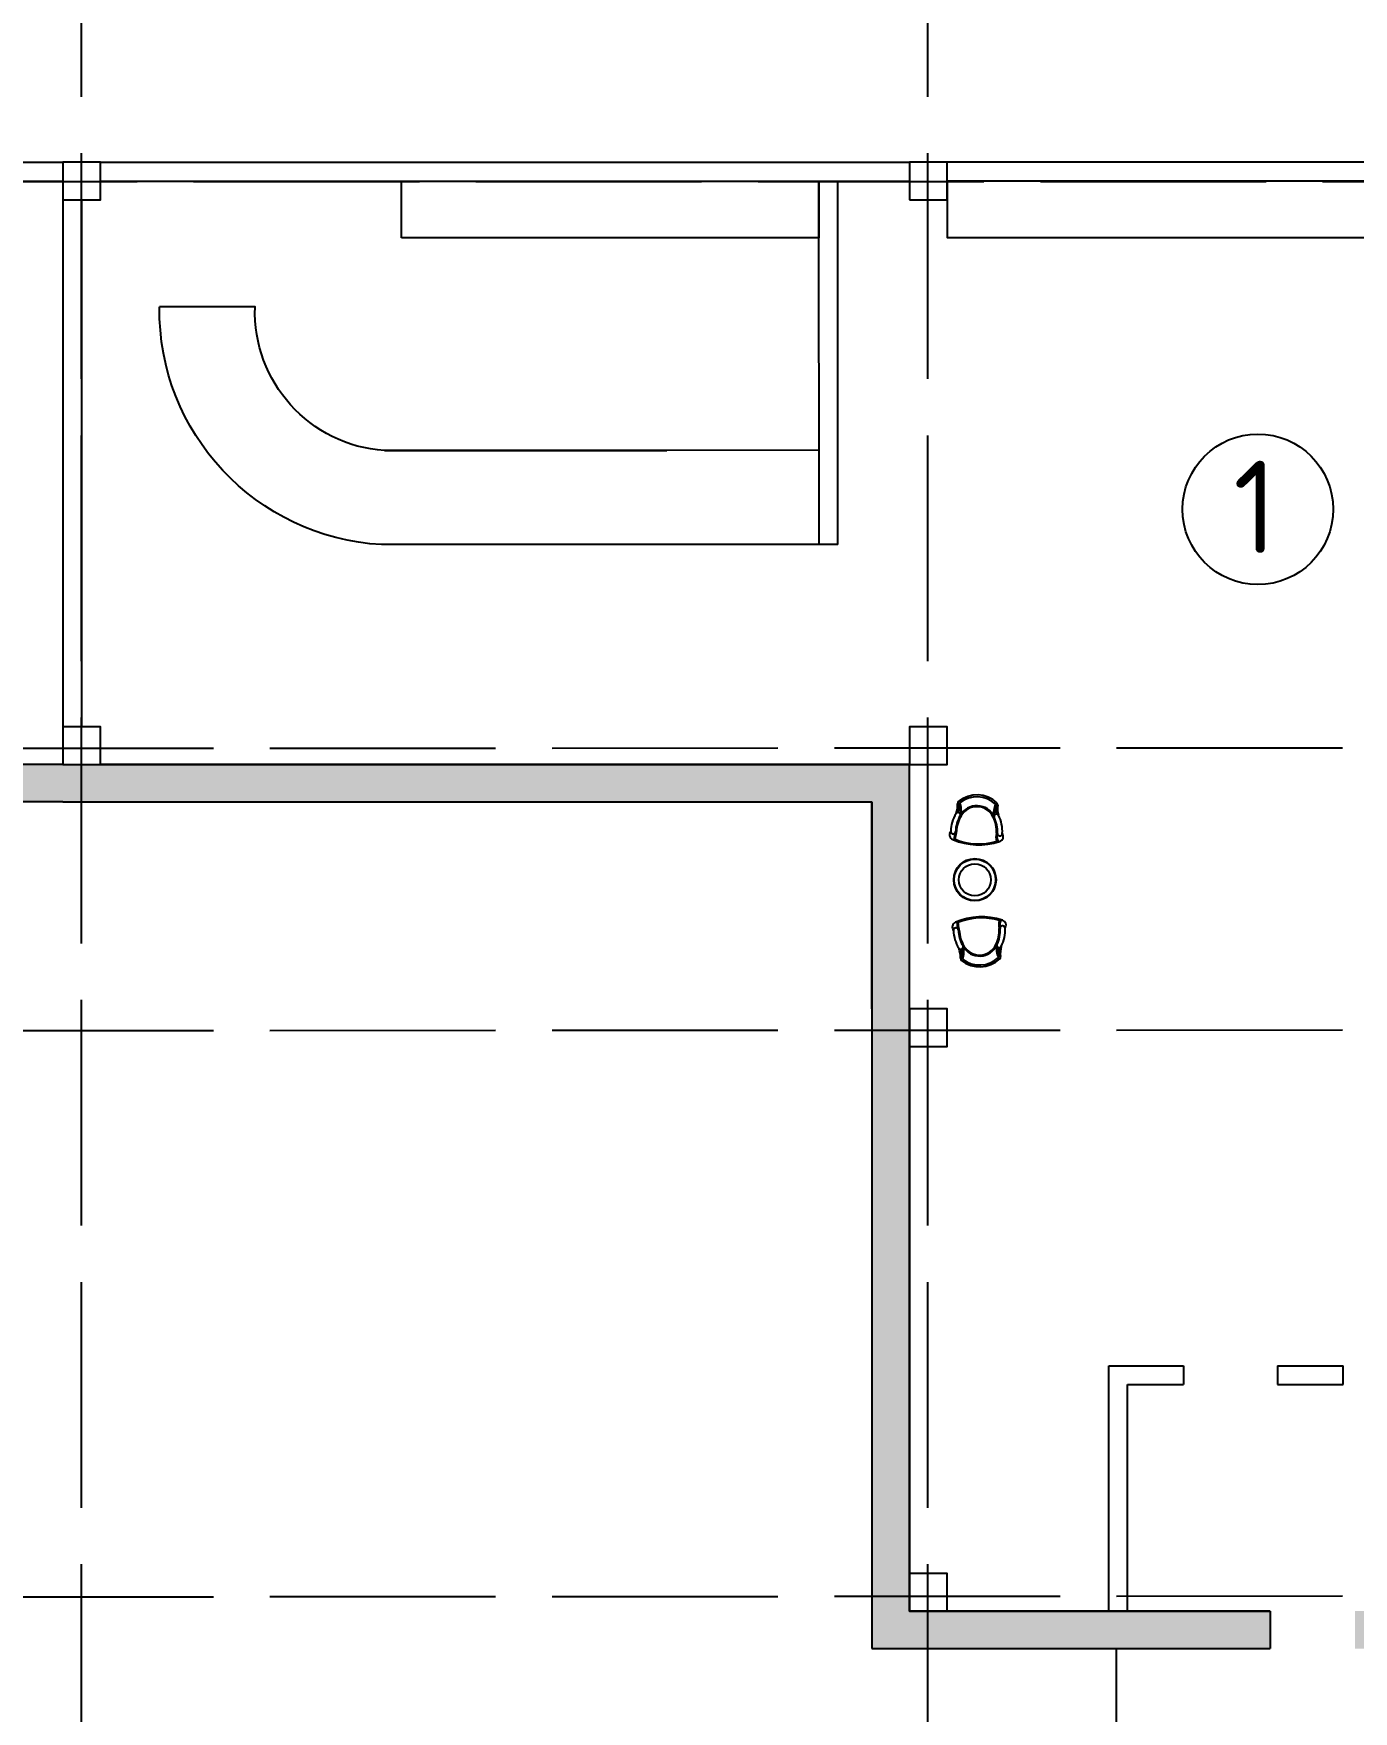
# Model space of a CAD drawing. Header units: millimetres. Extents: x -1544140 to 7445918, y -1294905 to 2019878.
# Drawn here: x 483281 to 497308, y 174240 to 192075 of the extents above; entities that cross this region are included whole.
import ezdxf

# ---------------------------------------------------------------- set-up
doc = ezdxf.new("R2010")
doc.units = ezdxf.units.MM
doc.header["$MEASUREMENT"] = 0
doc.linetypes.add('ACAD_ISO02W100', pattern=[15, 12, -3])
doc.layers.add('freecads.com', color=7, linetype='Continuous')
doc.layers.add('Plan 2', color=7, linetype='Continuous')
doc.styles.add('gost', font='GOST Common.ttf')

msp = doc.modelspace()

# ---------------------------------------------------------------- hatches: boundary and pattern name
at = {"true_color": 0x636466, "transparency": 33554687}
h = msp.add_hatch(color=251, dxfattribs=at)
h.dxf.hatch_style = 1
h.paths.add_polyline_path([(492591.3, 229462.4), (492191.3, 229462.1), (492191.3, 217507.1), (492591.3, 217507.1)])
h.paths.add_polyline_path([(492591.3, 217507.1), (492191.3, 217507.1), (492191.3, 207907.1), (492786.5, 207907.1), (492786.6, 208307.1), (492591.3, 208307.1)])
h.paths.add_polyline_path([(498591.3, 208307.1), (492991.3, 208307.1), (492786.6, 208307.1), (492786.5, 207907.1), (492991.3, 207907.1), (498191.3, 207907.1), (498191.3, 197107.1), (492785.7, 197107.1), (492785.6, 196707.1), (498591.3, 196707.1)])
h.paths.add_polyline_path([(492785.7, 197107.1), (483791.3, 197107.1), (483791.3, 196707.1), (492785.6, 196707.1)])
h.paths.add_polyline_path([(474791.3, 197107.1), (468762.6, 197107.1), (468762.4, 196707.1), (474791.3, 196707.1), (474791.3, 196707.8)])
h.paths.add_polyline_path([(483791.3, 197107.1), (474791.3, 197107.1), (474791.3, 196707.1), (483791.3, 196707.1)])
h.paths.add_polyline_path([(468591.3, 196507.1), (468191.3, 196507.1), (468191.3, 190502.8), (468591.3, 190502.8), (468591.3, 190707.1)])
h.paths.add_polyline_path([(468762.6, 197107.1), (468191.3, 197107.1), (468191.3, 196507.1), (468591.3, 196507.1), (468591.3, 196707.1), (468762.4, 196707.1)])
h.paths.add_polyline_path([(468591.3, 190502.8), (468191.3, 190502.8), (468191.3, 189890.1), (468191.3, 184472.6), (468591.3, 184472.7)])
h.paths.add_polyline_path([(474791.3, 184307.1), (468757.2, 184307.1), (468757, 183907.1), (474791.3, 183907.1)])
h.paths.add_polyline_path([(468757.2, 184307.1), (468591.3, 184307.1), (468591.3, 184472.7), (468191.3, 184472.6), (468191.3, 183907.1), (468757, 183907.1)])
h.paths.add_polyline_path([(483791.3, 184307.1), (483591.3, 184307.1), (483591.3, 184307.1), (474791.3, 184307.1), (474791.3, 183907.1), (483591.3, 183907.1), (483791.3, 183907.1)])
h.paths.add_polyline_path([(492591.3, 184307.1), (483991.3, 184307.1), (483791.3, 184307.1), (483791.3, 183907.1), (492191.3, 183907.1), (492191.3, 181481.5), (492591.3, 181481.7)])
h.paths.add_polyline_path([(492591.3, 181481.7), (492191.3, 181481.5), (492191.3, 175463.7), (492591.3, 175463.9)])
h.paths.add_polyline_path([(498791.3, 175307.1), (497323.1, 175307.1), (497323.1, 174907.1), (498791.3, 174907.1)])
h.paths.add_polyline_path([(496423.1, 175307.1), (492783.9, 175307.1), (492783.8, 174907.1), (496423.1, 174907.1)])
h.paths.add_polyline_path([(492591.3, 175463.9), (492191.3, 175463.7), (492191.3, 174907.1), (492783.8, 174907.1), (492783.9, 175307.1), (492591.3, 175307.1)])
h.paths.add_polyline_path([(502391.3, 175470), (501991.3, 175469.8), (501991.3, 175307.1), (501791.3, 175307.1), (501791.3, 174907.1), (502391.3, 174907.1)])
h.paths.add_polyline_path([(501791.3, 175307.1), (498791.3, 175307.1), (498791.3, 174907.1), (501791.3, 174907.1)])
h.paths.add_polyline_path([(502391.3, 181485.3), (501991.3, 181485.1), (501991.3, 175469.8), (502391.3, 175470)])
h.paths.add_polyline_path([(502391.3, 183907.1), (507791.3, 183907.1), (507791.3, 184307.1), (501991.3, 184307.1), (501991.3, 181485.1), (502391.3, 181485.3)])
h.paths.add_polyline_path([(513791.5, 184296.3), (513791.5, 184307.1), (507791.3, 184307.1), (507791.3, 183907.1), (513790.9, 183907.1)])
h.paths.add_polyline_path([(517968.9, 184307.1), (513791.6, 184307.1), (513790.9, 183907.1), (517968.9, 183907.1)])
h.paths.add_polyline_path([(519750.9, 184307.1), (519607.5, 184307.1), (518968.9, 184307.1), (518968.9, 183907.1), (519750.7, 183907.1)])
h.paths.add_polyline_path([(519968.9, 184307.1), (519750.9, 184307.1), (519750.7, 183907.1), (519968.9, 183907.1)])

# ---------------------------------------------------------------- linework, layer by layer
at = {"color": 9, "linetype": 'ACAD_ISO02W100', "ltscale": 200, "true_color": 0xc4c4c5}
for p, q in [((492781.5, 146403.5), (492791.3, 265707.1)), ((483791.3, 146403.5), (483791.3, 265507.1)), ((481981.2, 190503.4), (525791.3, 190505.5)), ((452791.3, 184466.9), (561791.3, 184507.1)), ((452791.3, 181467), (561791.3, 181507.1)), ((452791.7, 175439.1), (561791.3, 175507.1))]:
    msp.add_line(p, q, dxfattribs=at)
for p, q in [((481981.2, 190707.2), (483591.3, 190707.1)), ((483991.3, 190707.1), (492591.3, 190707.1)), ((507591.3, 190707.1), (492991.3, 190707.1)), ((481981.2, 190507.1), (483591.3, 190507.1)), ((483991.3, 190507.1), (492591.3, 190507.1)), ((487191.9, 189903.9), (487191.9, 190503.7)), ((491629.5, 186645.6), (491626.9, 190503.9)), ((491626.9, 190503.9), (491626.9, 189903.9)), ((491829.5, 186645.7), (491826.9, 190504)), ((507591.3, 190507.1), (492991.3, 190507.1)), ((483591.3, 190307.1), (483591.3, 184707.1)), ((483791.3, 190307.1), (483791.3, 184707.1)), ((491626.9, 189903.9), (487191.9, 189903.9)), ((487009.5, 187642.5), (490009.5, 187642.5)), ((483991.3, 184307.1), (492591.3, 184307.1)), ((483591.3, 183907.1), (492191.3, 183907.1)), ((483791.3, 183907.1), (492191.3, 183907.1)), ((492191.3, 183907.1), (492191.3, 174907.1)), ((492191.3, 181707.1), (492191.3, 174907.1)), ((492591.3, 181307.1), (492591.3, 175707.1)), ((494707.2, 175307.1), (494707.2, 177913.6)), ((494707.2, 177913.6), (495502.9, 177913.6)), ((495502.9, 177913.6), (495502.9, 177713.6)), ((496502.9, 177913.6), (497198.3, 177913.6)), ((496502.9, 177913.6), (496502.9, 177713.6)), ((497198.3, 177713.6), (497198.3, 177913.6)), ((494907.2, 175307.1), (494907.2, 177713.6)), ((494907.2, 177713.6), (495502.9, 177713.6)), ((496502.9, 177713.6), (497198.3, 177713.6)), ((492991.3, 175307.1), (496423.1, 175307.1)), ((496423.1, 175307.1), (496423.1, 174907.1)), ((492191.3, 174907.1), (496423.1, 174907.1)), ((492191.3, 174907.1), (496423.1, 174907.1)), ((494787.8, 174907.1), (494787.8, 172364.7))]:
    msp.add_line(p, q)
for points in [[(483591.3, 183907.1), (468191.3, 183907.1), (468191.3, 197107.1), (498191.3, 197107.1), (498191.3, 207907.1), (492991.3, 207907.1), (492191.3, 207907.1), (492191.3, 266107.1), (514391.3, 266107.1), (514391.4, 230107.1), (562391.3, 230107.1), (562391.3, 207907.1), (538391.3, 207907.1), (538391.3, 197107.1), (544391.3, 197107.1), (544391.3, 162907.1), (531191.3, 162907.1), (531191.3, 183907.1), (520968.9, 183907.1)], [(483591.3, 184307.1), (468591.3, 184307.1), (468591.3, 196707.1), (498591.3, 196707.1), (498591.3, 208307.1), (492991.3, 208307.1), (492591.3, 208307.1), (492591.3, 265707.1), (513991.3, 265707.1), (513991.4, 229507.1), (513991.4, 229707.1), (561991.3, 229707.1), (561991.3, 208307.1), (537991.3, 208307.1), (537991.3, 196707.1), (543991.3, 196707.1), (543991.3, 163307.1), (531591.3, 163307.1), (531591.3, 184307.1), (520875.7, 184307.1)], [(491626.9, 190503.9), (491626.9, 190153.9)], [(492991.3, 190507.1), (492991.3, 189907.1), (498027.7, 189907.1), (498027.7, 190504.2)], [(496423.1, 175307.1), (492591.3, 175307.1), (492591.3, 184307.1), (483991.3, 184307.1), (483991.3, 184707.1), (483791.3, 184707.1)], [(492591.3, 181707.1), (492591.3, 184307.1)], [(492191.3, 181707.1), (492191.3, 183907.1)]]:
    msp.add_lwpolyline(points)
for points in [[(483591.3, 190307.1), (483991.3, 190307.1), (483991.3, 190707.1), (483591.3, 190707.1)], [(492591.3, 190307.1), (492991.3, 190307.1), (492991.3, 190707.1), (492591.3, 190707.1)], [(483591.3, 184307.1), (483991.3, 184307.1), (483991.3, 184707.1), (483591.3, 184707.1)], [(492591.3, 184307.1), (492991.3, 184307.1), (492991.3, 184707.1), (492591.3, 184707.1)], [(492591.3, 181307.1), (492991.3, 181307.1), (492991.3, 181707.1), (492591.3, 181707.1)], [(492591.3, 175307.1), (492991.3, 175307.1), (492991.3, 175707.1), (492591.3, 175707.1)]]:
    msp.add_lwpolyline(points, close=True)
for points in [[(491829.5, 186645.7), (486979.9, 186642.4, -0.4017244), (484619, 189169.5)], [(491628.8, 187645.6), (487009.5, 187642.5, -0.4046785), (485634.4, 189169.5), (484619, 189169.5)]]:
    msp.add_lwpolyline(points, format="xyb")
at = {"layer": 'freecads.com', "ltscale": 0.4}
for radius in [225, 225, 220, 220, 170, 170]:
    msp.add_circle((493284.6, 183079.9), radius, dxfattribs=at)
at = {"layer": 'freecads.com'}
for centre, radius, start, end in [((492851.7, 183876.4), 250.1, 338.42517, 2.90634), ((492851.7, 183876.4), 250.1, 338.42517, 2.90634), ((493131.1, 183890.5), 29.7, 128.82295, 182.90634), ((493131.1, 183890.5), 29.7, 128.82295, 182.90634), ((492851.7, 183876.4), 269.8, 342.28169, 2.90634), ((492851.7, 183876.4), 269.8, 342.28169, 2.90634), ((493306.1, 183673), 308.9, 46.49529, 128.82295), ((493306.1, 183673), 308.9, 46.49529, 128.82295), ((493131.1, 183890.5), 9.89, 128.82295, 182.90634), ((493131.1, 183890.5), 9.89, 128.82295, 182.90634), ((492888.3, 183809.7), 246.5, 349.60339, 19.08815), ((492888.3, 183809.7), 246.5, 349.60339, 19.08815), ((493306.1, 183673), 289.1, 46.49529, 128.82295), ((493306.1, 183673), 289.1, 46.49529, 128.82295), ((492935.2, 183823.5), 204, 343.41072, 21.58519), ((492935.2, 183823.5), 204, 343.41072, 21.58519), ((493498.3, 183875.5), 29.7, 352.25272, 46.49529), ((493498.3, 183875.5), 29.7, 352.25272, 46.49529), ((493408.2, 183584.9), 380.4, 148.37493, 178.48829), ((493408.2, 183584.9), 380.4, 148.37493, 178.48829), ((493438.1, 183581.1), 358.4, 149.06448, 178.20375), ((493438.1, 183581.1), 358.4, 149.06448, 178.20375), ((493438.1, 183581.1), 358.4, 149.06448, 178.20375), ((493438.1, 183581.1), 358.4, 149.06448, 178.20375), ((493438.1, 183581.1), 358.4, 149.06448, 178.20375), ((493438.1, 183581.1), 358.4, 149.06448, 178.20375), ((493104.9, 183768.5), 26, 352.87692, 142.31772), ((493104.9, 183768.5), 26, 352.87692, 142.31772), ((493438.1, 183581.1), 348.5, 149.04466, 178.21929), ((493438.1, 183581.1), 348.5, 149.04466, 178.21929), ((493305.6, 183666.1), 201.1, 24.76887, 150.45347), ((493305.6, 183666.1), 201.1, 24.76887, 150.45347), ((493305.6, 183666.1), 201.1, 24.76887, 150.45347), ((493305.6, 183666.1), 201.1, 24.76887, 150.45347), ((493305.6, 183666.1), 191.2, 24.73314, 150.48919), ((493305.6, 183666.1), 191.2, 24.73314, 150.48919), ((493166.6, 183592.4), 348.5, 357.23757, 26.17768), ((493166.6, 183592.4), 348.5, 357.23757, 26.17768), ((493687.9, 183792.1), 204, 153.63715, 191.81162), ((493687.9, 183792.1), 204, 153.63715, 191.81162), ((493733.5, 183774.5), 246.5, 156.13419, 185.61895), ((493733.5, 183774.5), 246.5, 156.13419, 185.61895), ((493514.2, 183751.4), 26, 32.90461, 182.34541), ((493514.2, 183751.4), 26, 32.90461, 182.34541), ((493166.6, 183592.4), 358.4, 357.01859, 26.15786), ((493166.6, 183592.4), 358.4, 357.01859, 26.15786), ((493166.6, 183592.4), 358.4, 357.01859, 26.15786), ((493166.6, 183592.4), 358.4, 357.01859, 26.15786), ((493166.6, 183592.4), 358.4, 357.01859, 26.15786), ((493166.6, 183592.4), 358.4, 357.01859, 26.15786), ((493498.3, 183875.5), 9.89, 352.25272, 46.49529), ((493498.3, 183875.5), 9.89, 352.25272, 46.49529), ((493775.5, 183837.8), 269.8, 172.25272, 192.94064), ((493775.5, 183837.8), 269.8, 172.25272, 192.94064), ((493775.5, 183837.8), 250.1, 172.25272, 196.79716), ((493775.5, 183837.8), 250.1, 172.25272, 196.79716), ((493196.7, 183593.8), 380.4, 356.73405, 26.84741), ((493196.7, 183593.8), 380.4, 356.73405, 26.84741), ((493069.9, 183559), 55.3, 139.47392, 247.83361), ((493069.9, 183559), 55.3, 139.47392, 247.83361), ((493053.9, 183593.6), 26, 177.09301, 279.99607), ((493053.9, 183593.6), 26, 177.09301, 177.20862), ((493053.9, 183593.6), 26, 177.09301, 279.99607), ((493053.9, 183593.6), 26, 177.09301, 177.20862), ((493053.9, 183593.6), 26, 177.20862, 357.00388), ((493053.9, 183593.6), 26, 177.20862, 357.00388), ((493634, 183444.6), 573.5, 165.07608, 173.95356), ((493634, 183444.6), 573.5, 165.07608, 173.95356), ((493634, 183444.6), 573.5, 166.10562, 173.95356), ((493634, 183444.6), 573.5, 166.10562, 173.95356), ((493634, 183444.6), 563.6, 166.2017, 173.21131), ((493634, 183444.6), 563.6, 166.2017, 173.21131), ((493053.9, 183593.6), 26, 334.17782, 357.00388), ((493053.9, 183593.6), 26, 334.17782, 357.00388), ((493053.9, 183593.6), 35.9, 335.96369, 357.18345), ((493053.9, 183593.6), 35.9, 335.96369, 357.18345), ((493625.8, 183539.3), 117, 161.91272, 204.2572), ((493625.8, 183539.3), 117, 161.91272, 204.2572), ((493625.8, 183539.3), 107.1, 161.22126, 210.19377), ((493625.8, 183539.3), 107.1, 161.22126, 210.19377), ((493625.8, 183539.3), 107.1, 161.22126, 210.19377), ((493625.8, 183539.3), 107.1, 161.22126, 210.19377), ((493550.5, 183572.9), 26, 178.21846, 358.12932), ((493550.5, 183572.9), 26, 178.21846, 358.12932), ((493550.5, 183572.9), 26, 255.22627, 358.12932), ((493550.5, 183572.9), 26, 255.22627, 358.12932), ((493531.6, 183539.8), 55.3, 287.38873, 35.74842), ((493531.6, 183539.8), 55.3, 287.38873, 35.74842), ((493325.8, 184150.5), 699.7, 246.69763, 288.5247), ((493325.8, 184150.5), 699.7, 246.69763, 288.5247), ((493324, 184106.7), 655.5, 246.6073, 288.61503), ((493324, 184106.7), 655.5, 246.6073, 288.61503), ((493324, 184106.7), 655.5, 246.6073, 288.61503), ((493324, 184106.7), 655.5, 246.6073, 288.61503), ((493324, 184106.7), 645.6, 247.25591, 287.59422), ((493324, 184106.7), 645.6, 247.25591, 287.59422), ((493356.2, 181986), 699.7, 71.59175, 113.41882), ((493356.2, 181986), 699.7, 71.59175, 113.41882), ((493354.3, 182029.9), 655.5, 71.50142, 113.50914), ((493354.3, 182029.9), 655.5, 71.50142, 113.50914), ((493354.3, 182029.9), 655.5, 71.50142, 113.50914), ((493354.3, 182029.9), 655.5, 71.50142, 113.50914), ((493354.3, 182029.9), 645.6, 72.52222, 112.86054), ((493354.3, 182029.9), 645.6, 72.52222, 112.86054), ((493655, 182597.9), 117, 155.85925, 198.20373), ((493655, 182597.9), 117, 155.85925, 198.20373), ((493655, 182597.9), 107.1, 149.92268, 198.89519), ((493655, 182597.9), 107.1, 149.92268, 198.89519), ((493655, 182597.9), 107.1, 149.92268, 198.89519), ((493655, 182597.9), 107.1, 149.92268, 198.89519), ((493560.8, 182597.2), 55.3, 324.36803, 72.72772), ((493560.8, 182597.2), 55.3, 324.36803, 72.72772), ((493099.1, 182577), 55.3, 112.28284, 220.64253), ((493099.1, 182577), 55.3, 112.28284, 220.64253), ((493083.2, 182542.3), 26, 80.12038, 183.02344), ((493083.2, 182542.3), 26, 3.11257, 182.90783), ((493083.2, 182542.3), 26, 80.12038, 183.02344), ((493083.2, 182542.3), 26, 3.11257, 182.90783), ((493083.2, 182542.3), 26, 182.90783, 183.02344), ((493437.5, 182551.8), 380.4, 181.62816, 211.74152), ((493083.2, 182542.3), 26, 182.90783, 183.02344), ((493437.5, 182551.8), 380.4, 181.62816, 211.74152), ((493663, 182692.6), 573.5, 186.16289, 195.04037), ((493663, 182692.6), 573.5, 186.16289, 194.01083), ((493663, 182692.6), 573.5, 186.16289, 195.04037), ((493663, 182692.6), 573.5, 186.16289, 194.01083), ((493663, 182692.6), 563.6, 186.90514, 193.91475), ((493663, 182692.6), 563.6, 186.90514, 193.91475), ((493083.2, 182542.3), 26, 3.11257, 25.93863), ((493083.2, 182542.3), 26, 3.11257, 25.93863), ((493467.3, 182555.7), 358.4, 181.9127, 211.05197), ((493467.3, 182555.7), 358.4, 181.9127, 211.05197), ((493467.3, 182555.7), 358.4, 181.9127, 211.05197), ((493467.3, 182555.7), 358.4, 181.9127, 211.05197), ((493467.3, 182555.7), 358.4, 181.9127, 211.05197), ((493467.3, 182555.7), 358.4, 181.9127, 211.05197), ((493083.2, 182542.3), 35.9, 2.933, 24.15276), ((493083.2, 182542.3), 35.9, 2.933, 24.15276), ((493467.3, 182555.7), 348.5, 181.89716, 211.07179), ((493467.3, 182555.7), 348.5, 181.89716, 211.07179), ((493195.8, 182543.8), 348.5, 333.93877, 2.87888), ((493195.8, 182543.8), 348.5, 333.93877, 2.87888), ((493195.8, 182543.8), 358.4, 333.95859, 3.09786), ((493195.8, 182543.8), 358.4, 333.95859, 3.09786), ((493195.8, 182543.8), 358.4, 333.95859, 3.09786), ((493195.8, 182543.8), 358.4, 333.95859, 3.09786), ((493195.8, 182543.8), 358.4, 333.95859, 3.09786), ((493195.8, 182543.8), 358.4, 333.95859, 3.09786), ((493579.7, 182564), 26, 1.98713, 181.89799), ((493579.7, 182564), 26, 1.98713, 181.89799), ((493225.9, 182542.5), 380.4, 333.26904, 3.3824), ((493225.9, 182542.5), 380.4, 333.26904, 3.3824), ((493579.7, 182564), 26, 1.98713, 104.89018), ((493579.7, 182564), 26, 1.98713, 104.89018), ((493134.5, 182367.6), 26, 217.79873, 7.23952), ((493134.5, 182367.6), 26, 217.79873, 7.23952), ((492881.6, 182259.2), 250.1, 357.21011, 21.69127), ((492881.6, 182259.2), 250.1, 357.21011, 21.69127), ((492881.6, 182259.2), 269.8, 357.21011, 17.83476), ((492881.6, 182259.2), 269.8, 357.21011, 17.83476), ((492918, 182325.9), 246.5, 341.0283, 10.51306), ((492918, 182325.9), 246.5, 341.0283, 10.51306), ((492964.9, 182312.2), 204, 338.53126, 16.70573), ((492964.9, 182312.2), 204, 338.53126, 16.70573), ((493335.1, 182470.4), 201.1, 209.66298, 335.34758), ((493335.1, 182470.4), 201.1, 209.66298, 335.34758), ((493335.1, 182470.4), 201.1, 209.66298, 335.34758), ((493335.1, 182470.4), 201.1, 209.66298, 335.34758), ((493335.1, 182470.4), 191.2, 209.62726, 335.3833), ((493335.1, 182470.4), 191.2, 209.62726, 335.3833), ((493717.6, 182345.1), 204, 168.30483, 206.4793), ((493717.6, 182345.1), 204, 168.30483, 206.4793), ((493763.1, 182362.9), 246.5, 174.4975, 203.98226), ((493763.1, 182362.9), 246.5, 174.4975, 203.98226), ((493543.8, 182385.5), 26, 177.77104, 327.21184), ((493543.8, 182385.5), 26, 177.77104, 327.21184), ((493805.3, 182299.6), 269.8, 167.17581, 187.86373), ((493805.3, 182299.6), 269.8, 167.17581, 187.86373), ((493805.3, 182299.6), 250.1, 163.31929, 187.86373), ((493805.3, 182299.6), 250.1, 163.31929, 187.86373), ((493161, 182245.6), 29.7, 177.21011, 231.29349), ((493161, 182245.6), 29.7, 177.21011, 231.29349), ((493335.6, 182463.4), 308.9, 231.29349, 313.62116), ((493335.6, 182463.4), 308.9, 231.29349, 313.62116), ((493161, 182245.6), 9.89, 177.21011, 231.29349), ((493161, 182245.6), 9.89, 177.21011, 231.29349), ((493335.6, 182463.4), 289.1, 231.29349, 313.62116), ((493335.6, 182463.4), 289.1, 231.29349, 313.62116), ((493528.2, 182261.3), 9.89, 313.62116, 7.86373), ((493528.2, 182261.3), 9.89, 313.62116, 7.86373), ((493528.2, 182261.3), 29.7, 313.62116, 7.86373), ((493528.2, 182261.3), 29.7, 313.62116, 7.86373)]:
    msp.add_arc(centre, radius, start, end, dxfattribs=at)
at = {"layer": 'Plan 2'}
msp.add_circle((496292.7, 187018.3), 800, dxfattribs=at)

# ---------------------------------------------------------------- texts
at = {"layer": 'Plan 2', "insert": (496030.6, 187534.5), "char_height": 981.6, "attachment_point": 1, "style": 'gost'}
msp.add_mtext_dynamic_manual_height_columns('1', width=981.649, gutter_width=3.27, heights=[0], dxfattribs=at)

doc.saveas('drawing.dxf')
